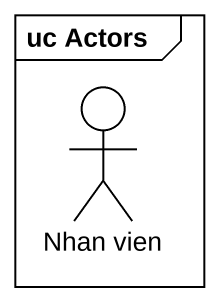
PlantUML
@startuml
mainframe uc Actors
actor "Nhan vien" as Nhan_vien
@enduml
